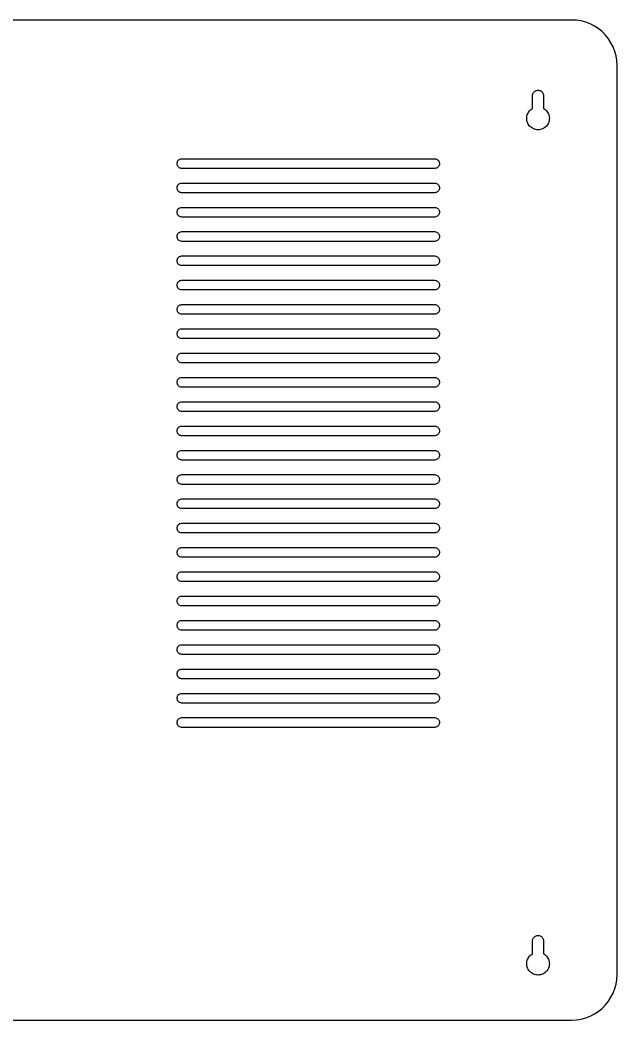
# Model space of a CAD drawing. Header units: metres. Extents: x -184 to 184, y -154 to 154.
# Drawn here: x 0 to 184.3, y -154.3 to 154.3 of the extents above; entities that cross this region are included whole.
import ezdxf

# ---------------------------------------------------------------- set-up
doc = ezdxf.new("R2010")
doc.units = ezdxf.units.M

msp = doc.modelspace()

# ---------------------------------------------------------------- linework, layer by layer
for p, q in [((170.325, 154.325), (-170.325, 154.325)), ((171.788, 154.248), (170.325, 154.325)), ((173.236, 154.019), (171.788, 154.248)), ((174.651, 153.64), (173.236, 154.019)), ((176.019, 153.115), (174.651, 153.64)), ((177.325, 152.449), (176.019, 153.115)), ((178.554, 151.651), (177.325, 152.449)), ((179.693, 150.729), (178.554, 151.651)), ((180.729, 149.693), (179.693, 150.729)), ((181.651, 148.554), (180.729, 149.693)), ((182.449, 147.325), (181.651, 148.554)), ((183.115, 146.019), (182.449, 147.325)), ((183.64, 144.651), (183.115, 146.019)), ((184.019, 143.236), (183.64, 144.651)), ((184.248, 141.788), (184.019, 143.236)), ((184.325, 140.325), (184.248, 141.788)), ((184.325, -140.325), (184.325, 140.325)), ((158.251, 131.012), (158.278, 131.259)), ((158.251, 127.007), (158.251, 131.012)), ((158.278, 131.259), (158.341, 131.499)), ((158.341, 131.499), (158.438, 131.727)), ((158.438, 131.727), (158.567, 131.939)), ((158.567, 131.939), (158.726, 132.13)), ((158.726, 132.13), (158.911, 132.296)), ((158.911, 132.296), (159.118, 132.432)), ((159.118, 132.432), (159.343, 132.538)), ((159.343, 132.538), (159.58, 132.609)), ((159.58, 132.609), (159.826, 132.645)), ((159.826, 132.645), (160.074, 132.645)), ((160.074, 132.645), (160.32, 132.609)), ((160.32, 132.609), (160.557, 132.538)), ((160.557, 132.538), (160.782, 132.432)), ((160.782, 132.432), (160.989, 132.296)), ((160.989, 132.296), (161.174, 132.13)), ((161.174, 132.13), (161.333, 131.939)), ((161.333, 131.939), (161.462, 131.727)), ((161.462, 131.727), (161.559, 131.499)), ((161.559, 131.499), (161.622, 131.259)), ((161.622, 131.259), (161.649, 131.012)), ((161.649, 131.012), (161.649, 127.007)), ((157.349, 126.292), (157.608, 126.551)), ((157.608, 126.551), (157.893, 126.782)), ((157.893, 126.782), (158.2, 126.981)), ((158.2, 126.981), (158.251, 127.007)), ((161.649, 127.007), (161.7, 126.981)), ((161.7, 126.981), (162.007, 126.782)), ((162.007, 126.782), (162.292, 126.551)), ((162.292, 126.551), (162.551, 126.292)), ((156.45, 123.95), (156.469, 124.316)), ((156.469, 123.584), (156.45, 123.95)), ((156.469, 124.316), (156.526, 124.678)), ((156.526, 123.222), (156.469, 123.584)), ((156.526, 124.678), (156.621, 125.032)), ((156.621, 125.032), (156.753, 125.374)), ((156.753, 125.374), (156.919, 125.7)), ((156.919, 125.7), (157.118, 126.007)), ((157.118, 126.007), (157.349, 126.292)), ((162.551, 126.292), (162.782, 126.007)), ((162.782, 126.007), (162.981, 125.7)), ((162.981, 125.7), (163.147, 125.374)), ((163.147, 125.374), (163.279, 125.032)), ((163.279, 125.032), (163.374, 124.678)), ((163.374, 124.678), (163.431, 124.316)), ((163.431, 123.584), (163.374, 123.222)), ((163.431, 124.316), (163.45, 123.95)), ((163.45, 123.95), (163.431, 123.584)), ((156.621, 122.868), (156.526, 123.222)), ((156.753, 122.526), (156.621, 122.868)), ((156.919, 122.2), (156.753, 122.526)), ((157.118, 121.893), (156.919, 122.2)), ((157.349, 121.608), (157.118, 121.893)), ((157.608, 121.349), (157.349, 121.608)), ((157.893, 121.118), (157.608, 121.349)), ((158.2, 120.919), (157.893, 121.118)), ((158.526, 120.753), (158.2, 120.919)), ((158.868, 120.621), (158.526, 120.753)), ((159.222, 120.526), (158.868, 120.621)), ((159.584, 120.469), (159.222, 120.526)), ((159.95, 120.45), (159.584, 120.469)), ((160.316, 120.469), (159.95, 120.45)), ((160.678, 120.526), (160.316, 120.469)), ((161.032, 120.621), (160.678, 120.526)), ((161.374, 120.753), (161.032, 120.621)), ((161.7, 120.919), (161.374, 120.753)), ((162.007, 121.118), (161.7, 120.919)), ((162.292, 121.349), (162.007, 121.118)), ((162.551, 121.608), (162.292, 121.349)), ((162.782, 121.893), (162.551, 121.608)), ((162.981, 122.2), (162.782, 121.893)), ((163.147, 122.526), (162.981, 122.2)), ((163.279, 122.868), (163.147, 122.526)), ((163.374, 123.222), (163.279, 122.868)), ((48.9841, 111.104), (49.1796, 111.256)), ((49.1796, 111.256), (49.3974, 111.374)), ((49.3974, 111.374), (49.6318, 111.454)), ((49.6318, 111.454), (49.8761, 111.495)), ((49.8761, 111.495), (128.124, 111.495)), ((128.124, 111.495), (128.368, 111.454)), ((128.368, 111.454), (128.603, 111.374)), ((128.603, 111.374), (128.82, 111.256)), ((128.82, 111.256), (129.016, 111.104)), ((48.5, 110), (48.5204, 110.247)), ((48.5204, 109.753), (48.5, 110)), ((48.5204, 110.247), (48.5813, 110.487)), ((48.5813, 109.513), (48.5204, 109.753)), ((48.5813, 110.487), (48.6808, 110.714)), ((48.6808, 109.286), (48.5813, 109.513)), ((48.6808, 110.714), (48.8163, 110.921)), ((48.8163, 109.079), (48.6808, 109.286)), ((48.8163, 110.921), (48.9841, 111.104)), ((48.9841, 108.896), (48.8163, 109.079)), ((49.1796, 108.744), (48.9841, 108.896)), ((49.3974, 108.626), (49.1796, 108.744)), ((49.6318, 108.546), (49.3974, 108.626)), ((49.8761, 108.505), (49.6318, 108.546)), ((128.124, 108.505), (49.8761, 108.505)), ((128.368, 108.546), (128.124, 108.505)), ((128.603, 108.626), (128.368, 108.546)), ((128.82, 108.744), (128.603, 108.626)), ((129.016, 108.896), (128.82, 108.744)), ((129.016, 111.104), (129.184, 110.921)), ((129.184, 109.079), (129.016, 108.896)), ((129.184, 110.921), (129.319, 110.714)), ((129.319, 109.286), (129.184, 109.079)), ((129.319, 110.714), (129.419, 110.487)), ((129.419, 109.513), (129.319, 109.286)), ((129.419, 110.487), (129.48, 110.247)), ((129.48, 109.753), (129.419, 109.513)), ((129.48, 110.247), (129.5, 110)), ((129.5, 110), (129.48, 109.753)), ((48.5, 102.5), (48.5204, 102.747)), ((48.5204, 102.253), (48.5, 102.5)), ((48.5204, 102.747), (48.5813, 102.987)), ((48.5813, 102.013), (48.5204, 102.253)), ((48.5813, 102.987), (48.6808, 103.214)), ((48.6808, 101.786), (48.5813, 102.013)), ((48.6808, 103.214), (48.8163, 103.421)), ((48.8163, 103.421), (48.9841, 103.604)), ((48.9841, 103.604), (49.1796, 103.756)), ((49.1796, 103.756), (49.3974, 103.874)), ((49.3974, 103.874), (49.6318, 103.954)), ((49.6318, 103.954), (49.8761, 103.995)), ((49.8761, 103.995), (128.124, 103.995)), ((128.124, 103.995), (128.368, 103.954)), ((128.368, 103.954), (128.603, 103.874)), ((128.603, 103.874), (128.82, 103.756)), ((128.82, 103.756), (129.016, 103.604)), ((129.016, 103.604), (129.184, 103.421)), ((129.184, 103.421), (129.319, 103.214)), ((129.319, 103.214), (129.419, 102.987)), ((129.419, 102.013), (129.319, 101.786)), ((129.419, 102.987), (129.48, 102.747)), ((129.48, 102.253), (129.419, 102.013)), ((129.48, 102.747), (129.5, 102.5)), ((129.5, 102.5), (129.48, 102.253)), ((48.8163, 101.579), (48.6808, 101.786)), ((48.9841, 101.396), (48.8163, 101.579)), ((49.1796, 101.244), (48.9841, 101.396)), ((49.3974, 101.126), (49.1796, 101.244)), ((49.6318, 101.046), (49.3974, 101.126)), ((49.8761, 101.005), (49.6318, 101.046)), ((128.124, 101.005), (49.8761, 101.005)), ((128.368, 101.046), (128.124, 101.005)), ((128.603, 101.126), (128.368, 101.046)), ((128.82, 101.244), (128.603, 101.126)), ((129.016, 101.396), (128.82, 101.244)), ((129.184, 101.579), (129.016, 101.396)), ((129.319, 101.786), (129.184, 101.579)), ((48.5813, 95.487), (48.6808, 95.7139)), ((48.6808, 95.7139), (48.8163, 95.9213)), ((48.8163, 95.9213), (48.9841, 96.1036)), ((48.9841, 96.1036), (49.1796, 96.2558)), ((49.1796, 96.2558), (49.3974, 96.3737)), ((49.3974, 96.3737), (49.6318, 96.4541)), ((49.6318, 96.4541), (49.8761, 96.4949)), ((49.8761, 96.4949), (128.124, 96.4949)), ((128.124, 96.4949), (128.368, 96.4541)), ((128.368, 96.4541), (128.603, 96.3737)), ((128.603, 96.3737), (128.82, 96.2558)), ((128.82, 96.2558), (129.016, 96.1036)), ((129.016, 96.1036), (129.184, 95.9213)), ((129.184, 95.9213), (129.319, 95.7139)), ((129.319, 95.7139), (129.419, 95.487)), ((48.5, 95), (48.5204, 95.2469)), ((48.5204, 94.7531), (48.5, 95)), ((48.5204, 95.2469), (48.5813, 95.487)), ((48.5813, 94.513), (48.5204, 94.7531)), ((48.6808, 94.2861), (48.5813, 94.513)), ((48.8163, 94.0787), (48.6808, 94.2861)), ((48.9841, 93.8964), (48.8163, 94.0787)), ((49.1796, 93.7442), (48.9841, 93.8964)), ((49.3974, 93.6263), (49.1796, 93.7442)), ((49.6318, 93.5459), (49.3974, 93.6263)), ((49.8761, 93.5051), (49.6318, 93.5459)), ((128.124, 93.5051), (49.8761, 93.5051)), ((128.368, 93.5459), (128.124, 93.5051)), ((128.603, 93.6263), (128.368, 93.5459)), ((128.82, 93.7442), (128.603, 93.6263)), ((129.016, 93.8964), (128.82, 93.7442)), ((129.184, 94.0787), (129.016, 93.8964)), ((129.319, 94.2861), (129.184, 94.0787)), ((129.419, 94.513), (129.319, 94.2861)), ((129.419, 95.487), (129.48, 95.2469)), ((129.48, 94.7531), (129.419, 94.513)), ((129.48, 95.2469), (129.5, 95)), ((129.5, 95), (129.48, 94.7531)), ((48.5, 87.5), (48.5204, 87.7469)), ((48.5204, 87.2531), (48.5, 87.5)), ((48.5204, 87.7469), (48.5813, 87.987)), ((48.5813, 87.013), (48.5204, 87.2531)), ((48.5813, 87.987), (48.6808, 88.2139)), ((48.6808, 86.7861), (48.5813, 87.013)), ((48.6808, 88.2139), (48.8163, 88.4213)), ((48.8163, 86.5787), (48.6808, 86.7861)), ((48.8163, 88.4213), (48.9841, 88.6036)), ((48.9841, 86.3964), (48.8163, 86.5787)), ((48.9841, 88.6036), (49.1796, 88.7558)), ((49.1796, 88.7558), (49.3974, 88.8737)), ((49.3974, 88.8737), (49.6318, 88.9541)), ((49.6318, 88.9541), (49.8761, 88.9949)), ((49.8761, 88.9949), (128.124, 88.9949)), ((128.124, 88.9949), (128.368, 88.9541)), ((128.368, 88.9541), (128.603, 88.8737)), ((128.603, 88.8737), (128.82, 88.7558)), ((128.82, 88.7558), (129.016, 88.6036)), ((129.016, 88.6036), (129.184, 88.4213)), ((129.184, 86.5787), (129.016, 86.3964)), ((129.184, 88.4213), (129.319, 88.2139)), ((129.319, 86.7861), (129.184, 86.5787)), ((129.319, 88.2139), (129.419, 87.987)), ((129.419, 87.013), (129.319, 86.7861)), ((129.419, 87.987), (129.48, 87.7469)), ((129.48, 87.2531), (129.419, 87.013)), ((129.48, 87.7469), (129.5, 87.5)), ((129.5, 87.5), (129.48, 87.2531)), ((49.1796, 86.2442), (48.9841, 86.3964)), ((49.3974, 86.1263), (49.1796, 86.2442)), ((49.6318, 86.0459), (49.3974, 86.1263)), ((49.8761, 86.0051), (49.6318, 86.0459)), ((128.124, 86.0051), (49.8761, 86.0051)), ((128.368, 86.0459), (128.124, 86.0051)), ((128.603, 86.1263), (128.368, 86.0459)), ((128.82, 86.2442), (128.603, 86.1263)), ((129.016, 86.3964), (128.82, 86.2442)), ((48.5204, 80.2469), (48.5813, 80.487)), ((48.5813, 80.487), (48.6808, 80.7139)), ((48.6808, 80.7139), (48.8163, 80.9213)), ((48.8163, 80.9213), (48.9841, 81.1036)), ((48.9841, 81.1036), (49.1796, 81.2558)), ((49.1796, 81.2558), (49.3974, 81.3737)), ((49.3974, 81.3737), (49.6318, 81.4541)), ((49.6318, 81.4541), (49.8761, 81.4949)), ((49.8761, 81.4949), (128.124, 81.4949)), ((128.124, 81.4949), (128.368, 81.4541)), ((128.368, 81.4541), (128.603, 81.3737)), ((128.603, 81.3737), (128.82, 81.2558)), ((128.82, 81.2558), (129.016, 81.1036)), ((129.016, 81.1036), (129.184, 80.9213)), ((129.184, 80.9213), (129.319, 80.7139)), ((129.319, 80.7139), (129.419, 80.487)), ((129.419, 80.487), (129.48, 80.2469)), ((48.5, 80), (48.5204, 80.2469)), ((48.5204, 79.7531), (48.5, 80)), ((48.5813, 79.513), (48.5204, 79.7531)), ((48.6808, 79.2861), (48.5813, 79.513)), ((48.8163, 79.0787), (48.6808, 79.2861)), ((48.9841, 78.8964), (48.8163, 79.0787)), ((49.1796, 78.7442), (48.9841, 78.8964)), ((49.3974, 78.6263), (49.1796, 78.7442)), ((49.6318, 78.5459), (49.3974, 78.6263)), ((49.8761, 78.5051), (49.6318, 78.5459)), ((128.124, 78.5051), (49.8761, 78.5051)), ((128.368, 78.5459), (128.124, 78.5051)), ((128.603, 78.6263), (128.368, 78.5459)), ((128.82, 78.7442), (128.603, 78.6263)), ((129.016, 78.8964), (128.82, 78.7442)), ((129.184, 79.0787), (129.016, 78.8964)), ((129.319, 79.2861), (129.184, 79.0787)), ((129.419, 79.513), (129.319, 79.2861)), ((129.48, 79.7531), (129.419, 79.513)), ((129.48, 80.2469), (129.5, 80)), ((129.5, 80), (129.48, 79.7531)), ((48.5, 72.5), (48.5204, 72.7469)), ((48.5204, 72.2531), (48.5, 72.5)), ((48.5204, 72.7469), (48.5813, 72.987)), ((48.5813, 72.013), (48.5204, 72.2531)), ((48.5813, 72.987), (48.6808, 73.2139)), ((48.6808, 71.7861), (48.5813, 72.013)), ((48.6808, 73.2139), (48.8163, 73.4213)), ((48.8163, 71.5787), (48.6808, 71.7861)), ((48.8163, 73.4213), (48.9841, 73.6036)), ((48.9841, 71.3964), (48.8163, 71.5787)), ((48.9841, 73.6036), (49.1796, 73.7558)), ((49.1796, 71.2442), (48.9841, 71.3964)), ((49.1796, 73.7558), (49.3974, 73.8737)), ((49.3974, 71.1263), (49.1796, 71.2442)), ((49.3974, 73.8737), (49.6318, 73.9541)), ((49.6318, 71.0459), (49.3974, 71.1263)), ((49.6318, 73.9541), (49.8761, 73.9949)), ((49.8761, 71.0051), (49.6318, 71.0459)), ((49.8761, 73.9949), (128.124, 73.9949)), ((128.124, 71.0051), (49.8761, 71.0051)), ((128.124, 73.9949), (128.368, 73.9541)), ((128.368, 71.0459), (128.124, 71.0051)), ((128.368, 73.9541), (128.603, 73.8737)), ((128.603, 71.1263), (128.368, 71.0459)), ((128.603, 73.8737), (128.82, 73.7558)), ((128.82, 71.2442), (128.603, 71.1263)), ((128.82, 73.7558), (129.016, 73.6036)), ((129.016, 71.3964), (128.82, 71.2442)), ((129.016, 73.6036), (129.184, 73.4213)), ((129.184, 71.5787), (129.016, 71.3964)), ((129.184, 73.4213), (129.319, 73.2139)), ((129.319, 71.7861), (129.184, 71.5787)), ((129.319, 73.2139), (129.419, 72.987)), ((129.419, 72.013), (129.319, 71.7861)), ((129.419, 72.987), (129.48, 72.7469)), ((129.48, 72.2531), (129.419, 72.013)), ((129.48, 72.7469), (129.5, 72.5)), ((129.5, 72.5), (129.48, 72.2531)), ((48.5, 65), (48.5204, 65.2469)), ((48.5204, 64.7531), (48.5, 65)), ((48.5204, 65.2469), (48.5813, 65.487)), ((48.5813, 65.487), (48.6808, 65.7139)), ((48.6808, 65.7139), (48.8163, 65.9213)), ((48.8163, 65.9213), (48.9841, 66.1036)), ((48.9841, 66.1036), (49.1796, 66.2558)), ((49.1796, 66.2558), (49.3974, 66.3737)), ((49.3974, 66.3737), (49.6318, 66.4541)), ((49.6318, 66.4541), (49.8761, 66.4949)), ((49.8761, 66.4949), (128.124, 66.4949)), ((128.124, 66.4949), (128.368, 66.4541)), ((128.368, 66.4541), (128.603, 66.3737)), ((128.603, 66.3737), (128.82, 66.2558)), ((128.82, 66.2558), (129.016, 66.1036)), ((129.016, 66.1036), (129.184, 65.9213)), ((129.184, 65.9213), (129.319, 65.7139)), ((129.319, 65.7139), (129.419, 65.487)), ((129.419, 65.487), (129.48, 65.2469)), ((129.48, 65.2469), (129.5, 65)), ((129.5, 65), (129.48, 64.7531)), ((48.5813, 64.513), (48.5204, 64.7531)), ((48.6808, 64.2861), (48.5813, 64.513)), ((48.8163, 64.0787), (48.6808, 64.2861)), ((48.9841, 63.8964), (48.8163, 64.0787)), ((49.1796, 63.7442), (48.9841, 63.8964)), ((49.3974, 63.6263), (49.1796, 63.7442)), ((49.6318, 63.5459), (49.3974, 63.6263)), ((49.8761, 63.5051), (49.6318, 63.5459)), ((128.124, 63.5051), (49.8761, 63.5051)), ((128.368, 63.5459), (128.124, 63.5051)), ((128.603, 63.6263), (128.368, 63.5459)), ((128.82, 63.7442), (128.603, 63.6263)), ((129.016, 63.8964), (128.82, 63.7442)), ((129.184, 64.0787), (129.016, 63.8964)), ((129.319, 64.2861), (129.184, 64.0787)), ((129.419, 64.513), (129.319, 64.2861)), ((129.48, 64.7531), (129.419, 64.513)), ((48.9841, 58.6036), (49.1796, 58.7558)), ((49.1796, 58.7558), (49.3974, 58.8737)), ((49.3974, 58.8737), (49.6318, 58.9541)), ((49.6318, 58.9541), (49.8761, 58.9949)), ((49.8761, 58.9949), (128.124, 58.9949)), ((128.124, 58.9949), (128.368, 58.9541)), ((128.368, 58.9541), (128.603, 58.8737)), ((128.603, 58.8737), (128.82, 58.7558)), ((128.82, 58.7558), (129.016, 58.6036)), ((48.5, 57.5), (48.5204, 57.7469)), ((48.5204, 57.2531), (48.5, 57.5)), ((48.5204, 57.7469), (48.5813, 57.987)), ((48.5813, 57.0129), (48.5204, 57.2531)), ((48.5813, 57.987), (48.6808, 58.2139)), ((48.6808, 56.7861), (48.5813, 57.0129)), ((48.6808, 58.2139), (48.8163, 58.4213)), ((48.8163, 56.5787), (48.6808, 56.7861)), ((48.8163, 58.4213), (48.9841, 58.6036)), ((48.9841, 56.3964), (48.8163, 56.5787)), ((49.1796, 56.2442), (48.9841, 56.3964)), ((49.3974, 56.1263), (49.1796, 56.2442)), ((49.6318, 56.0459), (49.3974, 56.1263)), ((49.8761, 56.0051), (49.6318, 56.0459)), ((128.124, 56.0051), (49.8761, 56.0051)), ((128.368, 56.0459), (128.124, 56.0051)), ((128.603, 56.1263), (128.368, 56.0459)), ((128.82, 56.2442), (128.603, 56.1263)), ((129.016, 56.3964), (128.82, 56.2442)), ((129.016, 58.6036), (129.184, 58.4213)), ((129.184, 56.5787), (129.016, 56.3964)), ((129.184, 58.4213), (129.319, 58.2139)), ((129.319, 56.7861), (129.184, 56.5787)), ((129.319, 58.2139), (129.419, 57.987)), ((129.419, 57.0129), (129.319, 56.7861)), ((129.419, 57.987), (129.48, 57.7469)), ((129.48, 57.2531), (129.419, 57.0129)), ((129.48, 57.7469), (129.5, 57.5)), ((129.5, 57.5), (129.48, 57.2531)), ((48.5, 50), (48.5204, 50.2469)), ((48.5204, 49.7531), (48.5, 50)), ((48.5204, 50.2469), (48.5813, 50.487)), ((48.5813, 49.5129), (48.5204, 49.7531)), ((48.5813, 50.487), (48.6808, 50.7139)), ((48.6808, 49.2861), (48.5813, 49.5129)), ((48.6808, 50.7139), (48.8163, 50.9213)), ((48.8163, 50.9213), (48.9841, 51.1036)), ((48.9841, 51.1036), (49.1796, 51.2558)), ((49.1796, 51.2558), (49.3974, 51.3737)), ((49.3974, 51.3737), (49.6318, 51.4541)), ((49.6318, 51.4541), (49.8761, 51.4949)), ((49.8761, 51.4949), (128.124, 51.4949)), ((128.124, 51.4949), (128.368, 51.4541)), ((128.368, 51.4541), (128.603, 51.3737)), ((128.603, 51.3737), (128.82, 51.2558)), ((128.82, 51.2558), (129.016, 51.1036)), ((129.016, 51.1036), (129.184, 50.9213)), ((129.184, 50.9213), (129.319, 50.7139)), ((129.319, 50.7139), (129.419, 50.487)), ((129.419, 49.5129), (129.319, 49.2861)), ((129.419, 50.487), (129.48, 50.2469)), ((129.48, 49.7531), (129.419, 49.5129)), ((129.48, 50.2469), (129.5, 50)), ((129.5, 50), (129.48, 49.7531)), ((48.8163, 49.0787), (48.6808, 49.2861)), ((48.9841, 48.8964), (48.8163, 49.0787)), ((49.1796, 48.7442), (48.9841, 48.8964)), ((49.3974, 48.6263), (49.1796, 48.7442)), ((49.6318, 48.5459), (49.3974, 48.6263)), ((49.8761, 48.5051), (49.6318, 48.5459)), ((128.124, 48.5051), (49.8761, 48.5051)), ((128.368, 48.5459), (128.124, 48.5051)), ((128.603, 48.6263), (128.368, 48.5459)), ((128.82, 48.7442), (128.603, 48.6263)), ((129.016, 48.8964), (128.82, 48.7442)), ((129.184, 49.0787), (129.016, 48.8964)), ((129.319, 49.2861), (129.184, 49.0787)), ((48.5813, 42.987), (48.6808, 43.2139)), ((48.6808, 43.2139), (48.8163, 43.4213)), ((48.8163, 43.4213), (48.9841, 43.6036)), ((48.9841, 43.6036), (49.1796, 43.7558)), ((49.1796, 43.7558), (49.3974, 43.8737)), ((49.3974, 43.8737), (49.6318, 43.9541)), ((49.6318, 43.9541), (49.8761, 43.9949)), ((49.8761, 43.9949), (128.124, 43.9949)), ((128.124, 43.9949), (128.368, 43.9541)), ((128.368, 43.9541), (128.603, 43.8737)), ((128.603, 43.8737), (128.82, 43.7558)), ((128.82, 43.7558), (129.016, 43.6036)), ((129.016, 43.6036), (129.184, 43.4213)), ((129.184, 43.4213), (129.319, 43.2139)), ((129.319, 43.2139), (129.419, 42.987)), ((48.5, 42.5), (48.5204, 42.7469)), ((48.5204, 42.2531), (48.5, 42.5)), ((48.5204, 42.7469), (48.5813, 42.987)), ((48.5813, 42.0129), (48.5204, 42.2531)), ((48.6808, 41.7861), (48.5813, 42.0129)), ((48.8163, 41.5787), (48.6808, 41.7861)), ((48.9841, 41.3964), (48.8163, 41.5787)), ((49.1796, 41.2442), (48.9841, 41.3964)), ((49.3974, 41.1263), (49.1796, 41.2442)), ((49.6318, 41.0459), (49.3974, 41.1263)), ((49.8761, 41.0051), (49.6318, 41.0459)), ((128.124, 41.0051), (49.8761, 41.0051)), ((128.368, 41.0459), (128.124, 41.0051)), ((128.603, 41.1263), (128.368, 41.0459)), ((128.82, 41.2442), (128.603, 41.1263)), ((129.016, 41.3964), (128.82, 41.2442)), ((129.184, 41.5787), (129.016, 41.3964)), ((129.319, 41.7861), (129.184, 41.5787)), ((129.419, 42.0129), (129.319, 41.7861)), ((129.419, 42.987), (129.48, 42.7469)), ((129.48, 42.2531), (129.419, 42.0129)), ((129.48, 42.7469), (129.5, 42.5)), ((129.5, 42.5), (129.48, 42.2531)), ((48.5, 35), (48.5204, 35.2469)), ((48.5204, 34.7531), (48.5, 35)), ((48.5204, 35.2469), (48.5813, 35.487)), ((48.5813, 34.5129), (48.5204, 34.7531)), ((48.5813, 35.487), (48.6808, 35.7139)), ((48.6808, 34.2861), (48.5813, 34.5129)), ((48.6808, 35.7139), (48.8163, 35.9213)), ((48.8163, 34.0787), (48.6808, 34.2861)), ((48.8163, 35.9213), (48.9841, 36.1036)), ((48.9841, 33.8964), (48.8163, 34.0787)), ((48.9841, 36.1036), (49.1796, 36.2558)), ((49.1796, 36.2558), (49.3974, 36.3737)), ((49.3974, 36.3737), (49.6318, 36.4541)), ((49.6318, 36.4541), (49.8761, 36.4949)), ((49.8761, 36.4949), (128.124, 36.4949)), ((128.124, 36.4949), (128.368, 36.4541)), ((128.368, 36.4541), (128.603, 36.3737)), ((128.603, 36.3737), (128.82, 36.2558)), ((128.82, 36.2558), (129.016, 36.1036)), ((129.016, 36.1036), (129.184, 35.9213)), ((129.184, 34.0787), (129.016, 33.8964)), ((129.184, 35.9213), (129.319, 35.7139)), ((129.319, 34.2861), (129.184, 34.0787)), ((129.319, 35.7139), (129.419, 35.487)), ((129.419, 34.5129), (129.319, 34.2861)), ((129.419, 35.487), (129.48, 35.2469)), ((129.48, 34.7531), (129.419, 34.5129)), ((129.48, 35.2469), (129.5, 35)), ((129.5, 35), (129.48, 34.7531)), ((49.1796, 33.7442), (48.9841, 33.8964)), ((49.3974, 33.6263), (49.1796, 33.7442)), ((49.6318, 33.5459), (49.3974, 33.6263)), ((49.8761, 33.5051), (49.6318, 33.5459)), ((128.124, 33.5051), (49.8761, 33.5051)), ((128.368, 33.5459), (128.124, 33.5051)), ((128.603, 33.6263), (128.368, 33.5459)), ((128.82, 33.7442), (128.603, 33.6263)), ((129.016, 33.8964), (128.82, 33.7442)), ((48.5204, 27.7469), (48.5813, 27.987)), ((48.5813, 27.987), (48.6808, 28.2139)), ((48.6808, 28.2139), (48.8163, 28.4213)), ((48.8163, 28.4213), (48.9841, 28.6036)), ((48.9841, 28.6036), (49.1796, 28.7557)), ((49.1796, 28.7557), (49.3974, 28.8737)), ((49.3974, 28.8737), (49.6318, 28.9541)), ((49.6318, 28.9541), (49.8761, 28.9949)), ((49.8761, 28.9949), (128.124, 28.9949)), ((128.124, 28.9949), (128.368, 28.9541)), ((128.368, 28.9541), (128.603, 28.8737)), ((128.603, 28.8737), (128.82, 28.7557)), ((128.82, 28.7557), (129.016, 28.6036)), ((129.016, 28.6036), (129.184, 28.4213)), ((129.184, 28.4213), (129.319, 28.2139)), ((129.319, 28.2139), (129.419, 27.987)), ((129.419, 27.987), (129.48, 27.7469)), ((48.5, 27.5), (48.5204, 27.7469)), ((48.5204, 27.2531), (48.5, 27.5)), ((48.5813, 27.0129), (48.5204, 27.2531)), ((48.6808, 26.7861), (48.5813, 27.0129)), ((48.8163, 26.5787), (48.6808, 26.7861)), ((48.9841, 26.3964), (48.8163, 26.5787)), ((49.1796, 26.2442), (48.9841, 26.3964)), ((49.3974, 26.1263), (49.1796, 26.2442)), ((49.6318, 26.0459), (49.3974, 26.1263)), ((49.8761, 26.0051), (49.6318, 26.0459)), ((128.124, 26.0051), (49.8761, 26.0051)), ((128.368, 26.0459), (128.124, 26.0051)), ((128.603, 26.1263), (128.368, 26.0459)), ((128.82, 26.2442), (128.603, 26.1263)), ((129.016, 26.3964), (128.82, 26.2442)), ((129.184, 26.5787), (129.016, 26.3964)), ((129.319, 26.7861), (129.184, 26.5787)), ((129.419, 27.0129), (129.319, 26.7861)), ((129.48, 27.2531), (129.419, 27.0129)), ((129.48, 27.7469), (129.5, 27.5)), ((129.5, 27.5), (129.48, 27.2531)), ((48.5, 20), (48.5204, 20.2469)), ((48.5204, 19.7531), (48.5, 20)), ((48.5204, 20.2469), (48.5813, 20.487)), ((48.5813, 19.5129), (48.5204, 19.7531)), ((48.5813, 20.487), (48.6808, 20.7139)), ((48.6808, 19.2861), (48.5813, 19.5129)), ((48.6808, 20.7139), (48.8163, 20.9213)), ((48.8163, 19.0787), (48.6808, 19.2861)), ((48.8163, 20.9213), (48.9841, 21.1036)), ((48.9841, 18.8964), (48.8163, 19.0787)), ((48.9841, 21.1036), (49.1796, 21.2557)), ((49.1796, 18.7442), (48.9841, 18.8964)), ((49.1796, 21.2557), (49.3974, 21.3737)), ((49.3974, 18.6263), (49.1796, 18.7442)), ((49.3974, 21.3737), (49.6318, 21.4541)), ((49.6318, 18.5459), (49.3974, 18.6263)), ((49.6318, 21.4541), (49.8761, 21.4949)), ((49.8761, 18.5051), (49.6318, 18.5459)), ((49.8761, 21.4949), (128.124, 21.4949)), ((128.124, 21.4949), (128.368, 21.4541)), ((128.368, 18.5459), (128.124, 18.5051)), ((128.368, 21.4541), (128.603, 21.3737)), ((128.603, 18.6263), (128.368, 18.5459)), ((128.603, 21.3737), (128.82, 21.2557)), ((128.82, 18.7442), (128.603, 18.6263)), ((128.82, 21.2557), (129.016, 21.1036)), ((129.016, 18.8964), (128.82, 18.7442)), ((129.016, 21.1036), (129.184, 20.9213)), ((129.184, 19.0787), (129.016, 18.8964)), ((129.184, 20.9213), (129.319, 20.7139)), ((129.319, 19.2861), (129.184, 19.0787)), ((129.319, 20.7139), (129.419, 20.487)), ((129.419, 19.5129), (129.319, 19.2861)), ((129.419, 20.487), (129.48, 20.2469)), ((129.48, 19.7531), (129.419, 19.5129)), ((129.48, 20.2469), (129.5, 20)), ((129.5, 20), (129.48, 19.7531)), ((128.124, 18.5051), (49.8761, 18.5051)), ((48.5, 12.5), (48.5204, 12.7469)), ((48.5204, 12.2531), (48.5, 12.5)), ((48.5204, 12.7469), (48.5813, 12.987)), ((48.5813, 12.987), (48.6808, 13.2139)), ((48.6808, 13.2139), (48.8163, 13.4213)), ((48.8163, 13.4213), (48.9841, 13.6036)), ((48.9841, 13.6036), (49.1796, 13.7557)), ((49.1796, 13.7557), (49.3974, 13.8737)), ((49.3974, 13.8737), (49.6318, 13.9541)), ((49.6318, 13.9541), (49.8761, 13.9949)), ((49.8761, 13.9949), (128.124, 13.9949)), ((128.124, 13.9949), (128.368, 13.9541)), ((128.368, 13.9541), (128.603, 13.8737)), ((128.603, 13.8737), (128.82, 13.7557)), ((128.82, 13.7557), (129.016, 13.6036)), ((129.016, 13.6036), (129.184, 13.4213)), ((129.184, 13.4213), (129.319, 13.2139)), ((129.319, 13.2139), (129.419, 12.987)), ((129.419, 12.987), (129.48, 12.7469)), ((129.48, 12.7469), (129.5, 12.5)), ((129.5, 12.5), (129.48, 12.2531)), ((48.5813, 12.0129), (48.5204, 12.2531)), ((48.6808, 11.7861), (48.5813, 12.0129)), ((48.8163, 11.5787), (48.6808, 11.7861)), ((48.9841, 11.3964), (48.8163, 11.5787)), ((49.1796, 11.2442), (48.9841, 11.3964)), ((49.3974, 11.1263), (49.1796, 11.2442)), ((49.6318, 11.0459), (49.3974, 11.1263)), ((49.8761, 11.0051), (49.6318, 11.0459)), ((128.124, 11.0051), (49.8761, 11.0051)), ((128.368, 11.0459), (128.124, 11.0051)), ((128.603, 11.1263), (128.368, 11.0459)), ((128.82, 11.2442), (128.603, 11.1263)), ((129.016, 11.3964), (128.82, 11.2442)), ((129.184, 11.5787), (129.016, 11.3964)), ((129.319, 11.7861), (129.184, 11.5787)), ((129.419, 12.0129), (129.319, 11.7861)), ((129.48, 12.2531), (129.419, 12.0129)), ((48.9841, 6.10358), (49.1796, 6.25574)), ((49.1796, 6.25574), (49.3974, 6.37366)), ((49.3974, 6.37366), (49.6318, 6.45409)), ((49.6318, 6.45409), (49.8761, 6.49487)), ((49.8761, 6.49487), (128.124, 6.49487)), ((128.124, 6.49487), (128.368, 6.45409)), ((128.368, 6.45409), (128.603, 6.37366)), ((128.603, 6.37366), (128.82, 6.25574)), ((128.82, 6.25574), (129.016, 6.10358)), ((48.5, 5), (48.5204, 5.24689)), ((48.5204, 4.7531), (48.5, 5)), ((48.5204, 5.24689), (48.5813, 5.48705)), ((48.5813, 4.51294), (48.5204, 4.7531)), ((48.5813, 5.48705), (48.6808, 5.71391)), ((48.6808, 4.28607), (48.5813, 4.51294)), ((48.6808, 5.71391), (48.8163, 5.92131)), ((48.8163, 4.07867), (48.6808, 4.28607)), ((48.8163, 5.92131), (48.9841, 6.10358)), ((48.9841, 3.89641), (48.8163, 4.07867)), ((49.1796, 3.74425), (48.9841, 3.89641)), ((49.3974, 3.62633), (49.1796, 3.74425)), ((49.6318, 3.5459), (49.3974, 3.62633)), ((49.8761, 3.50511), (49.6318, 3.5459)), ((128.124, 3.50511), (49.8761, 3.50511)), ((128.368, 3.5459), (128.124, 3.50511)), ((128.603, 3.62633), (128.368, 3.5459)), ((128.82, 3.74425), (128.603, 3.62633)), ((129.016, 3.89641), (128.82, 3.74425)), ((129.016, 6.10358), (129.184, 5.92131)), ((129.184, 4.07867), (129.016, 3.89641)), ((129.184, 5.92131), (129.319, 5.71391)), ((129.319, 4.28607), (129.184, 4.07867)), ((129.319, 5.71391), (129.419, 5.48705)), ((129.419, 4.51294), (129.319, 4.28607)), ((129.419, 5.48705), (129.48, 5.24689)), ((129.48, 4.7531), (129.419, 4.51294)), ((129.48, 5.24689), (129.5, 5)), ((129.5, 5), (129.48, 4.7531)), ((48.5, -2.5), (48.5204, -2.2531)), ((48.5204, -2.74689), (48.5, -2.5)), ((48.5204, -2.2531), (48.5813, -2.01294)), ((48.5813, -2.98705), (48.5204, -2.74689)), ((48.5813, -2.01294), (48.6808, -1.78607)), ((48.6808, -3.21391), (48.5813, -2.98705)), ((48.6808, -1.78607), (48.8163, -1.57867)), ((48.8163, -1.57867), (48.9841, -1.39641)), ((48.9841, -1.39641), (49.1796, -1.24425)), ((49.1796, -1.24425), (49.3974, -1.12633)), ((49.3974, -1.12633), (49.6318, -1.0459)), ((49.6318, -1.0459), (49.8761, -1.00511)), ((49.8761, -1.00511), (128.124, -1.00511)), ((128.124, -1.00511), (128.368, -1.0459)), ((128.368, -1.0459), (128.603, -1.12633)), ((128.603, -1.12633), (128.82, -1.24425)), ((128.82, -1.24425), (129.016, -1.39641)), ((129.016, -1.39641), (129.184, -1.57867)), ((129.184, -1.57867), (129.319, -1.78607)), ((129.319, -1.78607), (129.419, -2.01294)), ((129.419, -2.98705), (129.319, -3.21391)), ((129.419, -2.01294), (129.48, -2.2531)), ((129.48, -2.74689), (129.419, -2.98705)), ((129.48, -2.2531), (129.5, -2.5)), ((129.5, -2.5), (129.48, -2.74689)), ((48.8163, -3.42131), (48.6808, -3.21391)), ((48.9841, -3.60358), (48.8163, -3.42131)), ((49.1796, -3.75574), (48.9841, -3.60358)), ((49.3974, -3.87366), (49.1796, -3.75574)), ((49.6318, -3.95409), (49.3974, -3.87366)), ((49.8761, -3.99487), (49.6318, -3.95409)), ((128.124, -3.99487), (49.8761, -3.99487)), ((128.368, -3.95409), (128.124, -3.99487)), ((128.603, -3.87366), (128.368, -3.95409)), ((128.82, -3.75574), (128.603, -3.87366)), ((129.016, -3.60358), (128.82, -3.75574)), ((129.184, -3.42131), (129.016, -3.60358)), ((129.319, -3.21391), (129.184, -3.42131)), ((48.6808, -9.28607), (48.8163, -9.07867)), ((48.8163, -9.07867), (48.9841, -8.89641)), ((48.9841, -8.89641), (49.1796, -8.74425)), ((49.1796, -8.74425), (49.3974, -8.62633)), ((49.3974, -8.62633), (49.6318, -8.5459)), ((49.6318, -8.5459), (49.8761, -8.50511)), ((49.8761, -8.50511), (128.124, -8.50511)), ((128.124, -8.50511), (128.368, -8.5459)), ((128.368, -8.5459), (128.603, -8.62633)), ((128.603, -8.62633), (128.82, -8.74425)), ((128.82, -8.74425), (129.016, -8.89641)), ((129.016, -8.89641), (129.184, -9.07867)), ((129.184, -9.07867), (129.319, -9.28607)), ((48.5, -10), (48.5204, -9.7531)), ((48.5204, -10.2469), (48.5, -10)), ((48.5204, -9.7531), (48.5813, -9.51294)), ((48.5813, -10.487), (48.5204, -10.2469)), ((48.5813, -9.51294), (48.6808, -9.28607)), ((48.6808, -10.7139), (48.5813, -10.487)), ((48.8163, -10.9213), (48.6808, -10.7139)), ((48.9841, -11.1036), (48.8163, -10.9213)), ((49.1796, -11.2557), (48.9841, -11.1036)), ((49.3974, -11.3737), (49.1796, -11.2557)), ((49.6318, -11.4541), (49.3974, -11.3737)), ((49.8761, -11.4949), (49.6318, -11.4541)), ((128.124, -11.4949), (49.8761, -11.4949)), ((128.368, -11.4541), (128.124, -11.4949)), ((128.603, -11.3737), (128.368, -11.4541)), ((128.82, -11.2557), (128.603, -11.3737)), ((129.016, -11.1036), (128.82, -11.2557)), ((129.184, -10.9213), (129.016, -11.1036)), ((129.319, -10.7139), (129.184, -10.9213)), ((129.319, -9.28607), (129.419, -9.51294)), ((129.419, -10.487), (129.319, -10.7139)), ((129.419, -9.51294), (129.48, -9.7531)), ((129.48, -10.2469), (129.419, -10.487)), ((129.48, -9.7531), (129.5, -10)), ((129.5, -10), (129.48, -10.2469)), ((48.5, -17.5), (48.5204, -17.2531)), ((48.5204, -17.7469), (48.5, -17.5)), ((48.5204, -17.2531), (48.5813, -17.0129)), ((48.5813, -17.987), (48.5204, -17.7469)), ((48.5813, -17.0129), (48.6808, -16.7861)), ((48.6808, -18.2139), (48.5813, -17.987)), ((48.6808, -16.7861), (48.8163, -16.5787)), ((48.8163, -18.4213), (48.6808, -18.2139)), ((48.8163, -16.5787), (48.9841, -16.3964)), ((48.9841, -18.6036), (48.8163, -18.4213)), ((48.9841, -16.3964), (49.1796, -16.2442)), ((49.1796, -16.2442), (49.3974, -16.1263)), ((49.3974, -16.1263), (49.6318, -16.0459)), ((49.6318, -16.0459), (49.8761, -16.0051)), ((49.8761, -16.0051), (128.124, -16.0051)), ((128.124, -16.0051), (128.368, -16.0459)), ((128.368, -16.0459), (128.603, -16.1263)), ((128.603, -16.1263), (128.82, -16.2442)), ((128.82, -16.2442), (129.016, -16.3964)), ((129.016, -16.3964), (129.184, -16.5787)), ((129.184, -18.4213), (129.016, -18.6036)), ((129.184, -16.5787), (129.319, -16.7861)), ((129.319, -18.2139), (129.184, -18.4213)), ((129.319, -16.7861), (129.419, -17.0129)), ((129.419, -17.987), (129.319, -18.2139)), ((129.419, -17.0129), (129.48, -17.2531)), ((129.48, -17.7469), (129.419, -17.987)), ((129.48, -17.2531), (129.5, -17.5)), ((129.5, -17.5), (129.48, -17.7469)), ((49.1796, -18.7557), (48.9841, -18.6036)), ((49.3974, -18.8737), (49.1796, -18.7557)), ((49.6318, -18.9541), (49.3974, -18.8737)), ((49.8761, -18.9949), (49.6318, -18.9541)), ((128.124, -18.9949), (49.8761, -18.9949)), ((128.368, -18.9541), (128.124, -18.9949)), ((128.603, -18.8737), (128.368, -18.9541)), ((128.82, -18.7557), (128.603, -18.8737)), ((129.016, -18.6036), (128.82, -18.7557)), ((48.5204, -24.7531), (48.5813, -24.5129)), ((48.5813, -24.5129), (48.6808, -24.2861)), ((48.6808, -24.2861), (48.8163, -24.0787)), ((48.8163, -24.0787), (48.9841, -23.8964)), ((48.9841, -23.8964), (49.1796, -23.7442)), ((49.1796, -23.7442), (49.3974, -23.6263)), ((49.3974, -23.6263), (49.6318, -23.5459)), ((49.6318, -23.5459), (49.8761, -23.5051)), ((49.8761, -23.5051), (128.124, -23.5051)), ((128.124, -23.5051), (128.368, -23.5459)), ((128.368, -23.5459), (128.603, -23.6263)), ((128.603, -23.6263), (128.82, -23.7442)), ((128.82, -23.7442), (129.016, -23.8964)), ((129.016, -23.8964), (129.184, -24.0787)), ((129.184, -24.0787), (129.319, -24.2861)), ((129.319, -24.2861), (129.419, -24.5129)), ((129.419, -24.5129), (129.48, -24.7531)), ((48.5, -25), (48.5204, -24.7531)), ((48.5204, -25.2469), (48.5, -25)), ((48.5813, -25.487), (48.5204, -25.2469)), ((48.6808, -25.7139), (48.5813, -25.487)), ((48.8163, -25.9213), (48.6808, -25.7139)), ((48.9841, -26.1036), (48.8163, -25.9213)), ((49.1796, -26.2557), (48.9841, -26.1036)), ((49.3974, -26.3737), (49.1796, -26.2557)), ((49.6318, -26.4541), (49.3974, -26.3737)), ((49.8761, -26.4949), (49.6318, -26.4541)), ((128.124, -26.4949), (49.8761, -26.4949)), ((128.368, -26.4541), (128.124, -26.4949)), ((128.603, -26.3737), (128.368, -26.4541)), ((128.82, -26.2557), (128.603, -26.3737)), ((129.016, -26.1036), (128.82, -26.2557)), ((129.184, -25.9213), (129.016, -26.1036)), ((129.319, -25.7139), (129.184, -25.9213)), ((129.419, -25.487), (129.319, -25.7139)), ((129.48, -25.2469), (129.419, -25.487)), ((129.48, -24.7531), (129.5, -25)), ((129.5, -25), (129.48, -25.2469)), ((48.5, -32.5), (48.5204, -32.2531)), ((48.5204, -32.7469), (48.5, -32.5)), ((48.5204, -32.2531), (48.5813, -32.0129)), ((48.5813, -32.987), (48.5204, -32.7469)), ((48.5813, -32.0129), (48.6808, -31.7861)), ((48.6808, -33.2139), (48.5813, -32.987)), ((48.6808, -31.7861), (48.8163, -31.5787)), ((48.8163, -33.4213), (48.6808, -33.2139)), ((48.8163, -31.5787), (48.9841, -31.3964)), ((48.9841, -33.6036), (48.8163, -33.4213)), ((48.9841, -31.3964), (49.1796, -31.2442)), ((49.1796, -33.7557), (48.9841, -33.6036)), ((49.1796, -31.2442), (49.3974, -31.1263)), ((49.3974, -33.8737), (49.1796, -33.7557)), ((49.3974, -31.1263), (49.6318, -31.0459)), ((49.6318, -33.9541), (49.3974, -33.8737)), ((49.6318, -31.0459), (49.8761, -31.0051)), ((49.8761, -31.0051), (128.124, -31.0051)), ((128.124, -31.0051), (128.368, -31.0459)), ((128.368, -31.0459), (128.603, -31.1263)), ((128.603, -33.8737), (128.368, -33.9541)), ((128.603, -31.1263), (128.82, -31.2442)), ((128.82, -33.7557), (128.603, -33.8737)), ((128.82, -31.2442), (129.016, -31.3964)), ((129.016, -33.6036), (128.82, -33.7557)), ((129.016, -31.3964), (129.184, -31.5787)), ((129.184, -33.4213), (129.016, -33.6036)), ((129.184, -31.5787), (129.319, -31.7861)), ((129.319, -33.2139), (129.184, -33.4213)), ((129.319, -31.7861), (129.419, -32.0129)), ((129.419, -32.987), (129.319, -33.2139)), ((129.419, -32.0129), (129.48, -32.2531)), ((129.48, -32.7469), (129.419, -32.987)), ((129.48, -32.2531), (129.5, -32.5)), ((129.5, -32.5), (129.48, -32.7469)), ((49.8761, -33.9949), (49.6318, -33.9541)), ((128.124, -33.9949), (49.8761, -33.9949)), ((128.368, -33.9541), (128.124, -33.9949)), ((48.5, -40), (48.5204, -39.7531)), ((48.5204, -40.2469), (48.5, -40)), ((48.5204, -39.7531), (48.5813, -39.5129)), ((48.5813, -39.5129), (48.6808, -39.2861)), ((48.6808, -39.2861), (48.8163, -39.0787)), ((48.8163, -39.0787), (48.9841, -38.8964)), ((48.9841, -38.8964), (49.1796, -38.7442)), ((49.1796, -38.7442), (49.3974, -38.6263)), ((49.3974, -38.6263), (49.6318, -38.5459)), ((49.6318, -38.5459), (49.8761, -38.5051)), ((49.8761, -38.5051), (128.124, -38.5051)), ((128.124, -38.5051), (128.368, -38.5459)), ((128.368, -38.5459), (128.603, -38.6263)), ((128.603, -38.6263), (128.82, -38.7442)), ((128.82, -38.7442), (129.016, -38.8964)), ((129.016, -38.8964), (129.184, -39.0787)), ((129.184, -39.0787), (129.319, -39.2861)), ((129.319, -39.2861), (129.419, -39.5129)), ((129.419, -39.5129), (129.48, -39.7531)), ((129.48, -39.7531), (129.5, -40)), ((129.5, -40), (129.48, -40.2469)), ((48.5813, -40.487), (48.5204, -40.2469)), ((48.6808, -40.7139), (48.5813, -40.487)), ((48.8163, -40.9213), (48.6808, -40.7139)), ((48.9841, -41.1036), (48.8163, -40.9213)), ((49.1796, -41.2557), (48.9841, -41.1036)), ((49.3974, -41.3737), (49.1796, -41.2557)), ((49.6318, -41.4541), (49.3974, -41.3737)), ((49.8761, -41.4949), (49.6318, -41.4541)), ((128.124, -41.4949), (49.8761, -41.4949)), ((128.368, -41.4541), (128.124, -41.4949)), ((128.603, -41.3737), (128.368, -41.4541)), ((128.82, -41.2557), (128.603, -41.3737)), ((129.016, -41.1036), (128.82, -41.2557)), ((129.184, -40.9213), (129.016, -41.1036)), ((129.319, -40.7139), (129.184, -40.9213)), ((129.419, -40.487), (129.319, -40.7139)), ((129.48, -40.2469), (129.419, -40.487)), ((48.9841, -46.3964), (49.1796, -46.2442)), ((49.1796, -46.2442), (49.3974, -46.1263)), ((49.3974, -46.1263), (49.6318, -46.0459)), ((49.6318, -46.0459), (49.8761, -46.0051)), ((49.8761, -46.0051), (128.124, -46.0051)), ((128.124, -46.0051), (128.368, -46.0459)), ((128.368, -46.0459), (128.603, -46.1263)), ((128.603, -46.1263), (128.82, -46.2442)), ((128.82, -46.2442), (129.016, -46.3964)), ((48.5, -47.5), (48.5204, -47.2531)), ((48.5204, -47.7469), (48.5, -47.5)), ((48.5204, -47.2531), (48.5813, -47.0129)), ((48.5813, -47.987), (48.5204, -47.7469)), ((48.5813, -47.0129), (48.6808, -46.7861)), ((48.6808, -48.2139), (48.5813, -47.987)), ((48.6808, -46.7861), (48.8163, -46.5787)), ((48.8163, -48.4213), (48.6808, -48.2139)), ((48.8163, -46.5787), (48.9841, -46.3964)), ((48.9841, -48.6036), (48.8163, -48.4213)), ((49.1796, -48.7557), (48.9841, -48.6036)), ((49.3974, -48.8737), (49.1796, -48.7557)), ((49.6318, -48.9541), (49.3974, -48.8737)), ((49.8761, -48.9949), (49.6318, -48.9541)), ((128.124, -48.9949), (49.8761, -48.9949)), ((128.368, -48.9541), (128.124, -48.9949)), ((128.603, -48.8737), (128.368, -48.9541)), ((128.82, -48.7557), (128.603, -48.8737)), ((129.016, -48.6036), (128.82, -48.7557)), ((129.016, -46.3964), (129.184, -46.5787)), ((129.184, -48.4213), (129.016, -48.6036)), ((129.184, -46.5787), (129.319, -46.7861)), ((129.319, -48.2139), (129.184, -48.4213)), ((129.319, -46.7861), (129.419, -47.0129)), ((129.419, -47.987), (129.319, -48.2139)), ((129.419, -47.0129), (129.48, -47.2531)), ((129.48, -47.7469), (129.419, -47.987)), ((129.48, -47.2531), (129.5, -47.5)), ((129.5, -47.5), (129.48, -47.7469)), ((48.5, -55), (48.5204, -54.7531)), ((48.5204, -55.2469), (48.5, -55)), ((48.5204, -54.7531), (48.5813, -54.5129)), ((48.5813, -55.487), (48.5204, -55.2469)), ((48.5813, -54.5129), (48.6808, -54.2861)), ((48.6808, -55.7139), (48.5813, -55.487)), ((48.6808, -54.2861), (48.8163, -54.0787)), ((48.8163, -54.0787), (48.9841, -53.8964)), ((48.9841, -53.8964), (49.1796, -53.7442)), ((49.1796, -53.7442), (49.3974, -53.6263)), ((49.3974, -53.6263), (49.6318, -53.5459)), ((49.6318, -53.5459), (49.8761, -53.5051)), ((49.8761, -53.5051), (128.124, -53.5051)), ((128.124, -53.5051), (128.368, -53.5459)), ((128.368, -53.5459), (128.603, -53.6263)), ((128.603, -53.6263), (128.82, -53.7442)), ((128.82, -53.7442), (129.016, -53.8964)), ((129.016, -53.8964), (129.184, -54.0787)), ((129.184, -54.0787), (129.319, -54.2861)), ((129.319, -54.2861), (129.419, -54.5129)), ((129.419, -55.487), (129.319, -55.7139)), ((129.419, -54.5129), (129.48, -54.7531)), ((129.48, -55.2469), (129.419, -55.487)), ((129.48, -54.7531), (129.5, -55)), ((129.5, -55), (129.48, -55.2469)), ((48.8163, -55.9213), (48.6808, -55.7139)), ((48.9841, -56.1036), (48.8163, -55.9213)), ((49.1796, -56.2557), (48.9841, -56.1036)), ((49.3974, -56.3737), (49.1796, -56.2557)), ((49.6318, -56.4541), (49.3974, -56.3737)), ((49.8761, -56.4949), (49.6318, -56.4541)), ((128.124, -56.4949), (49.8761, -56.4949)), ((128.368, -56.4541), (128.124, -56.4949)), ((128.603, -56.3737), (128.368, -56.4541)), ((128.82, -56.2557), (128.603, -56.3737)), ((129.016, -56.1036), (128.82, -56.2557)), ((129.184, -55.9213), (129.016, -56.1036)), ((129.319, -55.7139), (129.184, -55.9213)), ((48.6808, -61.7861), (48.8163, -61.5787)), ((48.8163, -61.5787), (48.9841, -61.3964)), ((48.9841, -61.3964), (49.1796, -61.2442)), ((49.1796, -61.2442), (49.3974, -61.1263)), ((49.3974, -61.1263), (49.6318, -61.0459)), ((49.6318, -61.0459), (49.8761, -61.0051)), ((49.8761, -61.0051), (128.124, -61.0051)), ((128.124, -61.0051), (128.368, -61.0459)), ((128.368, -61.0459), (128.603, -61.1263)), ((128.603, -61.1263), (128.82, -61.2442)), ((128.82, -61.2442), (129.016, -61.3964)), ((129.016, -61.3964), (129.184, -61.5787)), ((129.184, -61.5787), (129.319, -61.7861)), ((48.5, -62.5), (48.5204, -62.2531)), ((48.5204, -62.7469), (48.5, -62.5)), ((48.5204, -62.2531), (48.5813, -62.0129)), ((48.5813, -62.987), (48.5204, -62.7469)), ((48.5813, -62.0129), (48.6808, -61.7861)), ((48.6808, -63.2139), (48.5813, -62.987)), ((48.8163, -63.4213), (48.6808, -63.2139)), ((48.9841, -63.6036), (48.8163, -63.4213)), ((49.1796, -63.7557), (48.9841, -63.6036)), ((49.3974, -63.8737), (49.1796, -63.7557)), ((49.6318, -63.9541), (49.3974, -63.8737)), ((49.8761, -63.9949), (49.6318, -63.9541)), ((128.124, -63.9949), (49.8761, -63.9949)), ((128.368, -63.9541), (128.124, -63.9949)), ((128.603, -63.8737), (128.368, -63.9541)), ((128.82, -63.7557), (128.603, -63.8737)), ((129.016, -63.6036), (128.82, -63.7557)), ((129.184, -63.4213), (129.016, -63.6036)), ((129.319, -63.2139), (129.184, -63.4213)), ((129.319, -61.7861), (129.419, -62.0129)), ((129.419, -62.987), (129.319, -63.2139)), ((129.419, -62.0129), (129.48, -62.2531)), ((129.48, -62.7469), (129.419, -62.987)), ((129.48, -62.2531), (129.5, -62.5)), ((129.5, -62.5), (129.48, -62.7469)), ((158.278, -129.641), (158.341, -129.401)), ((158.341, -129.401), (158.438, -129.173)), ((158.438, -129.173), (158.567, -128.961)), ((158.567, -128.961), (158.726, -128.77)), ((158.726, -128.77), (158.911, -128.604)), ((158.911, -128.604), (159.118, -128.468)), ((159.118, -128.468), (159.343, -128.362)), ((159.343, -128.362), (159.58, -128.291)), ((159.58, -128.291), (159.826, -128.255)), ((159.826, -128.255), (160.074, -128.255)), ((160.074, -128.255), (160.32, -128.291)), ((160.32, -128.291), (160.557, -128.362)), ((160.557, -128.362), (160.782, -128.468)), ((160.782, -128.468), (160.989, -128.604)), ((160.989, -128.604), (161.174, -128.77)), ((161.174, -128.77), (161.333, -128.961)), ((161.333, -128.961), (161.462, -129.173)), ((161.462, -129.173), (161.559, -129.401)), ((161.559, -129.401), (161.622, -129.641)), ((158.251, -129.888), (158.278, -129.641)), ((158.251, -133.893), (158.251, -129.888)), ((161.622, -129.641), (161.649, -129.888)), ((161.649, -129.888), (161.649, -133.893)), ((156.621, -135.868), (156.753, -135.526)), ((156.753, -135.526), (156.919, -135.2)), ((156.919, -135.2), (157.118, -134.893)), ((157.118, -134.893), (157.349, -134.608)), ((157.349, -134.608), (157.608, -134.349)), ((157.608, -134.349), (157.893, -134.118)), ((157.893, -134.118), (158.2, -133.919)), ((158.2, -133.919), (158.251, -133.893)), ((161.649, -133.893), (161.7, -133.919)), ((161.7, -133.919), (162.007, -134.118)), ((162.007, -134.118), (162.292, -134.349)), ((162.292, -134.349), (162.551, -134.608)), ((162.551, -134.608), (162.782, -134.893)), ((162.782, -134.893), (162.981, -135.2)), ((162.981, -135.2), (163.147, -135.526)), ((163.147, -135.526), (163.279, -135.868)), ((156.45, -136.95), (156.469, -136.584)), ((156.469, -137.316), (156.45, -136.95)), ((156.469, -136.584), (156.526, -136.222)), ((156.526, -137.678), (156.469, -137.316)), ((156.526, -136.222), (156.621, -135.868)), ((156.621, -138.032), (156.526, -137.678)), ((156.753, -138.374), (156.621, -138.032)), ((156.919, -138.7), (156.753, -138.374)), ((157.118, -139.007), (156.919, -138.7)), ((162.981, -138.7), (162.782, -139.007)), ((163.147, -138.374), (162.981, -138.7)), ((163.279, -138.032), (163.147, -138.374)), ((163.279, -135.868), (163.374, -136.222)), ((163.374, -137.678), (163.279, -138.032)), ((163.374, -136.222), (163.431, -136.584)), ((163.431, -137.316), (163.374, -137.678)), ((163.431, -136.584), (163.45, -136.95)), ((163.45, -136.95), (163.431, -137.316)), ((157.349, -139.292), (157.118, -139.007)), ((157.608, -139.551), (157.349, -139.292)), ((157.893, -139.782), (157.608, -139.551)), ((158.2, -139.981), (157.893, -139.782)), ((158.526, -140.147), (158.2, -139.981)), ((158.868, -140.279), (158.526, -140.147)), ((159.222, -140.374), (158.868, -140.279)), ((159.584, -140.431), (159.222, -140.374)), ((159.95, -140.45), (159.584, -140.431)), ((160.316, -140.431), (159.95, -140.45)), ((160.678, -140.374), (160.316, -140.431)), ((161.032, -140.279), (160.678, -140.374)), ((161.374, -140.147), (161.032, -140.279)), ((161.7, -139.981), (161.374, -140.147)), ((162.007, -139.782), (161.7, -139.981)), ((162.292, -139.551), (162.007, -139.782)), ((162.551, -139.292), (162.292, -139.551)), ((162.782, -139.007), (162.551, -139.292)), ((184.019, -143.236), (184.248, -141.788)), ((184.248, -141.788), (184.325, -140.325)), ((183.115, -146.019), (183.64, -144.651)), ((183.64, -144.651), (184.019, -143.236)), ((181.651, -148.554), (182.449, -147.325)), ((182.449, -147.325), (183.115, -146.019)), ((178.554, -151.651), (179.693, -150.729)), ((179.693, -150.729), (180.729, -149.693)), ((180.729, -149.693), (181.651, -148.554)), ((-170.325, -154.325), (170.325, -154.325)), ((170.325, -154.325), (171.788, -154.248)), ((171.788, -154.248), (173.236, -154.019)), ((173.236, -154.019), (174.651, -153.64)), ((174.651, -153.64), (176.019, -153.115)), ((176.019, -153.115), (177.325, -152.449)), ((177.325, -152.449), (178.554, -151.651))]:
    msp.add_line(p, q)

doc.saveas('drawing.dxf')
